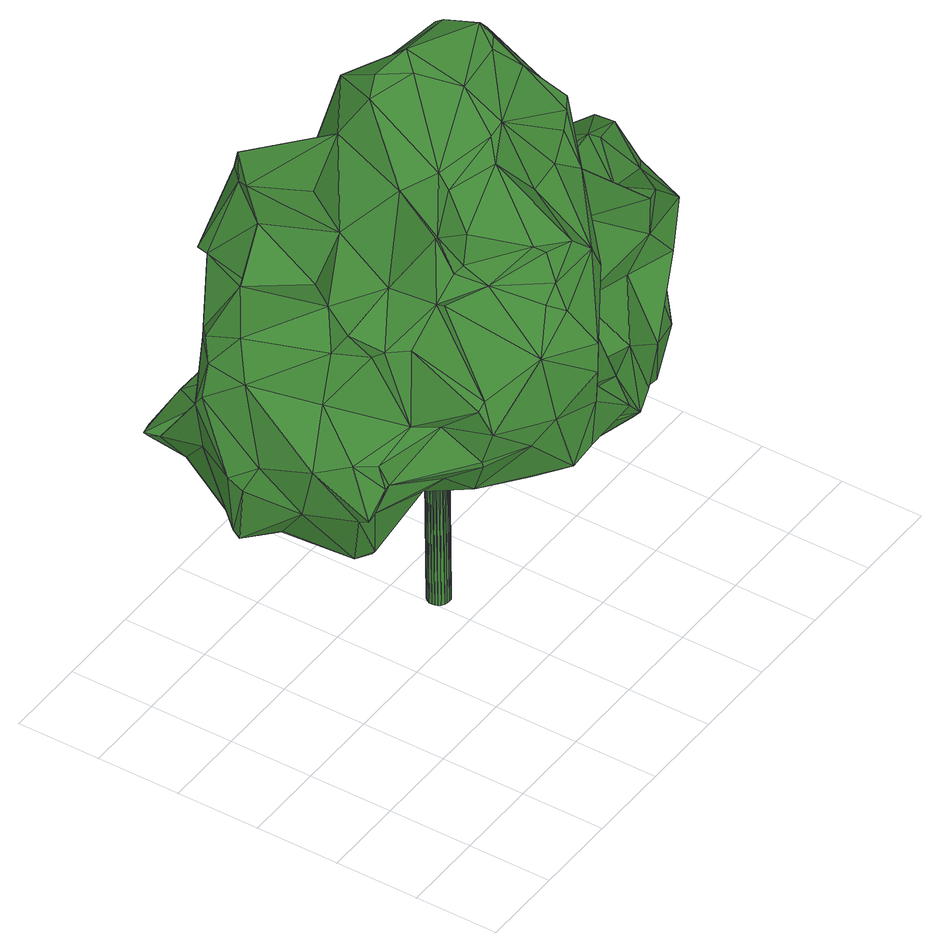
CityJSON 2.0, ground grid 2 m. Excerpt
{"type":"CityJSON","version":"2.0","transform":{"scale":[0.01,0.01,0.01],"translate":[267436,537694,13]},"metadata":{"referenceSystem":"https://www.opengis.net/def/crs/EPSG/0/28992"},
"CityObjects":{
"tree1":{"type":"SolitaryVegetationObject","attributes":{"gtid":268,"crown_width_m":9.93,"crown_median_z":21.28,"crown_r50_m":0.338,"crown_porosity":0.896,"trunk_H_m":7.88,"trunk_DBH_m":0.53,"trunk_radius_m":0.265,"trunk_base_height_m":13.4,"original_gtid":"268"},"geometry":[{"type":"Solid","lod":"3","boundaries":[[[[0,1,2]],[[3,4,5]],[[6,7,8]],[[9,10,11]],[[12,13,14]],[[15,13,12]],[[16,17,18]],[[19,20,21]],[[22,17,16]],[[23,24,25]],[[26,24,23]],[[27,28,22]],[[29,30,31]],[[32,33,22]],[[34,35,36]],[[37,38,39]],[[40,41,42]],[[43,44,45]],[[1,46,2]],[[47,48,49]],[[47,50,48]],[[51,52,53]],[[51,53,54]],[[55,56,57]],[[22,28,58]],[[59,60,61]],[[62,63,64]],[[65,66,67]],[[68,67,66]],[[69,70,25]],[[68,60,67]],[[71,72,73]],[[74,75,76]],[[5,77,3]],[[8,78,6]],[[79,0,2]],[[80,81,40]],[[82,14,83]],[[84,85,86]],[[58,28,8]],[[87,88,89]],[[78,8,90]],[[78,91,6]],[[54,92,51]],[[78,93,94]],[[58,17,22]],[[25,70,95]],[[95,96,25]],[[97,98,99]],[[40,42,80]],[[84,100,101]],[[92,102,51]],[[103,71,30]],[[49,104,105]],[[106,104,49]],[[107,102,92]],[[108,109,110]],[[111,45,112]],[[84,86,100]],[[113,100,86]],[[101,100,76]],[[114,88,35]],[[115,106,19]],[[116,117,118]],[[10,79,119]],[[120,116,77]],[[112,121,64]],[[112,122,121]],[[95,123,124]],[[125,126,127]],[[128,73,129]],[[130,50,131]],[[57,37,132]],[[55,57,132]],[[52,51,102]],[[133,134,61]],[[11,37,135]],[[11,132,37]],[[106,136,19]],[[27,90,28]],[[8,28,90]],[[61,60,137]],[[133,61,137]],[[14,82,138]],[[19,113,115]],[[139,104,115]],[[140,141,59]],[[140,59,142]],[[143,144,10]],[[11,10,144]],[[107,145,102]],[[54,125,92]],[[146,147,128]],[[148,11,135]],[[42,41,149]],[[136,48,19]],[[125,53,126]],[[125,54,53]],[[150,67,60]],[[29,11,151]],[[20,142,21]],[[152,1,0]],[[78,90,93]],[[62,64,152]],[[152,64,1]],[[64,121,1]],[[1,121,122]],[[95,80,123]],[[153,154,155]],[[156,157,111]],[[158,81,95]],[[39,52,159]],[[39,160,52]],[[161,8,7]],[[162,98,163]],[[164,165,166]],[[167,168,16]],[[116,26,169]],[[170,171,92]],[[172,173,174]],[[146,84,175]],[[21,74,19]],[[19,74,113]],[[112,156,111]],[[112,64,156]],[[82,176,177]],[[163,114,34]],[[178,179,110]],[[180,117,169]],[[181,182,183]],[[184,69,24]],[[164,185,76]],[[32,186,187]],[[177,138,82]],[[138,177,183]],[[188,183,177]],[[189,190,191]],[[192,181,193]],[[192,193,162]],[[149,194,94]],[[163,157,195]],[[43,157,163]],[[191,196,197]],[[69,56,70]],[[34,114,35]],[[77,116,3]],[[16,186,32]],[[16,168,186]],[[65,193,181]],[[128,198,146]],[[199,109,108]],[[16,18,167]],[[43,111,157]],[[75,200,165]],[[146,201,202]],[[198,201,146]],[[49,105,47]],[[140,203,141]],[[204,59,141]],[[191,197,189]],[[18,17,58]],[[205,206,202]],[[16,32,22]],[[101,175,84]],[[97,87,89]],[[149,178,194]],[[41,178,149]],[[113,206,115]],[[181,192,63]],[[108,174,173]],[[164,76,75]],[[164,75,165]],[[58,161,18]],[[58,8,161]],[[18,161,167]],[[163,98,89]],[[89,98,97]],[[89,88,114]],[[89,114,163]],[[91,7,6]],[[74,21,75]],[[40,36,41]],[[34,36,40]],[[45,44,207]],[[5,53,77]],[[208,48,50]],[[50,130,208]],[[102,209,52]],[[120,77,160]],[[160,77,53]],[[202,201,210]],[[202,210,205]],[[30,151,211]],[[212,23,25]],[[115,104,106]],[[209,159,52]],[[213,154,153]],[[214,154,213]],[[124,123,94]],[[215,31,30]],[[95,81,216]],[[80,216,81]],[[80,95,216]],[[217,104,218]],[[219,104,217]],[[80,94,123]],[[79,220,0]],[[160,53,52]],[[203,48,221]],[[92,222,170]],[[167,223,131]],[[224,196,225]],[[223,161,226]],[[139,115,206]],[[227,228,229]],[[133,137,230]],[[57,38,37]],[[184,24,26]],[[120,26,116]],[[3,231,4]],[[211,145,103]],[[107,103,145]],[[171,170,228]],[[170,73,72]],[[170,129,73]],[[124,96,95]],[[174,108,232]],[[233,203,20]],[[233,20,19]],[[71,73,147]],[[117,116,169]],[[234,196,235]],[[236,237,238]],[[236,238,239]],[[124,93,96]],[[146,202,84]],[[150,204,240]],[[43,45,111]],[[139,218,104]],[[205,139,206]],[[227,107,171]],[[107,92,171]],[[212,25,96]],[[56,69,57]],[[184,57,69]],[[160,184,120]],[[218,139,241]],[[106,49,136]],[[166,230,83]],[[75,21,200]],[[113,86,206]],[[103,107,227]],[[96,93,212]],[[122,45,46]],[[71,229,72]],[[7,91,226]],[[161,223,167]],[[7,226,161]],[[196,224,197]],[[56,237,158]],[[236,40,81]],[[116,118,3]],[[3,118,231]],[[62,152,242]],[[62,242,243]],[[97,240,87]],[[202,206,86]],[[225,117,224]],[[218,224,117]],[[222,129,170]],[[2,119,79]],[[191,235,196]],[[201,235,191]],[[194,178,110]],[[208,221,48]],[[244,221,208]],[[199,110,109]],[[238,119,239]],[[198,222,201]],[[120,184,26]],[[228,72,229]],[[130,245,244]],[[131,245,130]],[[63,62,182]],[[233,48,203]],[[19,48,233]],[[90,27,33]],[[57,184,38]],[[39,38,184]],[[48,136,49]],[[113,74,100]],[[159,209,246]],[[201,222,235]],[[188,181,183]],[[21,134,200]],[[5,126,53]],[[147,155,71]],[[179,36,247]],[[67,97,99]],[[186,168,218]],[[94,93,124]],[[91,199,173]],[[88,87,248]],[[163,34,43]],[[243,242,249]],[[126,5,4]],[[174,232,250]],[[244,172,221]],[[179,247,248]],[[94,80,149]],[[42,149,80]],[[127,231,225]],[[40,239,207]],[[105,131,50]],[[47,105,50]],[[91,173,226]],[[128,147,73]],[[177,66,65]],[[176,66,177]],[[94,194,199]],[[94,199,78]],[[78,199,91]],[[194,110,199]],[[151,30,29]],[[60,59,150]],[[219,105,104]],[[218,187,186]],[[211,103,30]],[[204,150,59]],[[211,151,148]],[[23,169,26]],[[251,169,23]],[[239,40,236]],[[250,232,240]],[[236,81,158]],[[236,158,237]],[[213,83,14]],[[185,164,83]],[[227,171,228]],[[232,248,87]],[[232,252,248]],[[87,240,232]],[[97,150,240]],[[232,108,252]],[[110,179,108]],[[203,221,172]],[[220,242,152]],[[122,112,45]],[[231,127,4]],[[173,199,108]],[[25,24,69]],[[227,229,103]],[[176,83,230]],[[175,253,146]],[[76,185,253]],[[189,139,205]],[[139,189,241]],[[20,140,142]],[[20,203,140]],[[226,244,245]],[[226,245,223]],[[148,151,11]],[[127,196,234]],[[225,196,127]],[[84,202,85]],[[128,129,198]],[[153,155,147]],[[223,245,131]],[[90,33,212]],[[22,33,27]],[[71,103,229]],[[254,249,255]],[[242,255,249]],[[256,257,258]],[[68,66,230]],[[176,230,66]],[[31,215,15]],[[31,15,257]],[[29,256,11]],[[256,9,11]],[[239,119,2]],[[82,83,176]],[[31,257,256]],[[31,256,29]],[[132,144,55]],[[11,144,132]],[[9,258,10]],[[256,258,9]],[[254,258,257]],[[79,258,220]],[[254,220,258]],[[10,258,79]],[[12,249,15]],[[257,15,249]],[[207,239,46]],[[207,46,45]],[[122,46,1]],[[2,46,239]],[[211,148,145]],[[247,36,248]],[[35,248,36]],[[153,253,185]],[[147,253,153]],[[212,93,90]],[[203,172,174]],[[23,259,187]],[[187,251,23]],[[33,32,187]],[[33,187,259]],[[143,237,144]],[[56,144,237]],[[56,55,144]],[[180,169,251]],[[14,138,12]],[[243,249,138]],[[167,260,168]],[[217,260,167]],[[187,180,251]],[[187,218,180]],[[219,131,105]],[[219,217,167]],[[219,167,131]],[[217,218,260]],[[218,168,260]],[[141,203,174]],[[141,174,250]],[[204,141,250]],[[170,72,228]],[[234,235,222]],[[65,99,193]],[[152,0,220]],[[198,129,222]],[[246,102,145]],[[246,145,148]],[[59,134,142]],[[37,246,135]],[[39,246,37]],[[133,200,134]],[[133,165,200]],[[133,166,165]],[[61,134,59]],[[142,134,21]],[[155,154,214]],[[238,10,119]],[[39,159,246]],[[218,117,180]],[[155,214,215]],[[13,214,213]],[[14,13,213]],[[195,192,162]],[[195,63,192]],[[191,210,201]],[[215,214,15]],[[64,63,195]],[[15,214,13]],[[68,137,60]],[[209,102,246]],[[147,146,253]],[[166,133,230]],[[212,259,23]],[[33,259,212]],[[220,255,242]],[[254,255,220]],[[148,135,246]],[[35,88,248]],[[126,4,127]],[[143,238,237]],[[10,238,143]],[[243,183,62]],[[182,62,183]],[[138,183,243]],[[252,179,248]],[[172,244,173]],[[108,179,252]],[[226,173,244]],[[130,244,208]],[[181,63,182]],[[162,99,98]],[[213,185,83]],[[213,153,185]],[[166,83,164]],[[204,250,240]],[[67,99,65]],[[64,195,157]],[[68,230,137]],[[125,261,92]],[[97,67,150]],[[162,163,195]],[[64,157,156]],[[193,99,162]],[[218,241,197]],[[34,44,43]],[[34,40,44]],[[207,44,40]],[[234,261,127]],[[125,127,261]],[[92,261,222]],[[189,197,241]],[[234,222,261]],[[218,197,224]],[[231,117,225]],[[231,118,117]],[[74,76,100]],[[158,95,70]],[[158,70,56]],[[254,257,249]],[[160,262,184]],[[39,262,160]],[[39,184,262]],[[205,190,189]],[[210,191,190]],[[210,190,205]],[[138,249,12]],[[65,181,188]],[[65,188,177]],[[30,263,215]],[[71,263,30]],[[71,155,263]],[[215,263,155]],[[175,101,253]],[[76,253,101]],[[202,86,85]],[[178,36,179]],[[178,41,36]],[[264,265,266]],[[264,266,267]],[[267,266,268]],[[267,268,269]],[[266,265,270]],[[266,270,268]],[[268,270,271]],[[268,271,269]],[[270,265,272]],[[270,272,271]],[[271,272,273]],[[271,273,269]],[[272,265,274]],[[272,274,273]],[[273,274,275]],[[273,275,269]],[[274,265,276]],[[274,276,275]],[[275,276,277]],[[275,277,269]],[[276,265,278]],[[276,278,277]],[[277,278,279]],[[277,279,269]],[[278,265,280]],[[278,280,279]],[[279,280,281]],[[279,281,269]],[[280,265,282]],[[280,282,281]],[[281,282,283]],[[281,283,269]],[[282,265,284]],[[282,284,283]],[[283,284,285]],[[283,285,269]],[[284,265,286]],[[284,286,285]],[[285,286,287]],[[285,287,269]],[[286,265,288]],[[286,288,287]],[[287,288,289]],[[287,289,269]],[[288,265,290]],[[288,290,289]],[[289,290,291]],[[289,291,269]],[[290,265,292]],[[290,292,291]],[[291,292,293]],[[291,293,269]],[[292,265,294]],[[292,294,293]],[[293,294,295]],[[293,295,269]],[[294,265,296]],[[294,296,295]],[[295,296,297]],[[295,297,269]],[[296,265,298]],[[296,298,297]],[[297,298,299]],[[297,299,269]],[[298,265,300]],[[298,300,299]],[[299,300,301]],[[299,301,269]],[[300,265,302]],[[300,302,301]],[[301,302,303]],[[301,303,269]],[[302,265,304]],[[302,304,303]],[[303,304,305]],[[303,305,269]],[[304,265,306]],[[304,306,305]],[[305,306,307]],[[305,307,269]],[[306,265,308]],[[306,308,307]],[[307,308,309]],[[307,309,269]],[[308,265,310]],[[308,310,309]],[[309,310,311]],[[309,311,269]],[[310,265,312]],[[310,312,311]],[[311,312,313]],[[311,313,269]],[[312,265,264]],[[312,264,313]],[[313,264,267]],[[313,267,269]]]]}]}
},
"vertices":[
[427,852,520],[256,901,545],[431,892,550],[1215,447,953],[1189,366,905],[1220,453,931],[572,619,1464],[627,561,1456],[658,599,1481],[551,720,485],[591,812,527],[737,697,505],[319,496,523],[337,462,545],[284,426,511],[488,552,503],[855,436,1372],[835,497,1439],[808,482,1430],[402,88,1054],[287,153,988],[280,128,912],[878,544,1410],[879,523,1052],[861,585,920],[799,699,1005],[999,529,914],[818,632,1427],[805,603,1456],[672,562,494],[759,430,501],[641,528,503],[920,396,1271],[828,536,1290],[204,798,943],[160,777,984],[296,858,1052],[945,694,504],[916,692,685],[1033,600,644],[426,833,895],[305,887,1050],[347,898,1044],[165,794,754],[285,733,798],[231,880,713],[369,856,653],[580,195,1170],[438,244,1156],[542,146,1136],[577,225,1173],[1172,412,608],[1153,590,600],[1197,493,788],[1194,356,655],[845,804,598],[715,799,763],[889,786,664],[828,528,1466],[228,300,890],[104,363,839],[142,323,831],[157,659,526],[104,656,540],[193,841,572],[85,477,666],[103,348,694],[66,438,812],[94,316,714],[775,688,805],[666,701,974],[760,280,560],[822,216,570],[819,188,569],[425,66,881],[377,95,829],[485,62,712],[1223,503,939],[580,712,1411],[548,813,500],[466,827,1084],[521,752,950],[206,382,515],[329,338,620],[677,50,747],[576,85,841],[561,61,884],[115,654,1045],[114,739,1012],[83,713,971],[702,688,1373],[526,602,1437],[1110,234,570],[619,673,1205],[522,753,1199],[688,782,1030],[717,710,1136],[85,622,954],[57,710,897],[59,568,768],[549,49,850],[539,52,737],[1109,455,535],[858,418,504],[688,153,1123],[648,175,1162],[521,103,1094],[1037,361,592],[371,574,1193],[436,684,1207],[320,776,1261],[101,887,683],[152,907,660],[531,33,953],[152,773,967],[545,41,1017],[1109,443,997],[1012,312,985],[1121,419,990],[537,808,563],[1124,588,906],[222,914,562],[223,916,564],[613,738,1115],[681,737,1140],[1182,311,701],[1204,392,871],[1179,261,860],[812,129,580],[890,145,602],[504,344,1202],[637,360,1294],[856,774,561],[157,307,776],[261,246,892],[943,663,493],[491,135,1116],[143,306,776],[253,480,500],[714,147,1063],[274,330,1053],[244,376,1046],[269,157,969],[668,762,606],[781,780,576],[974,495,590],[721,53,694],[680,172,570],[884,533,492],[396,856,1222],[158,475,917],[850,515,494],[256,809,528],[512,186,607],[511,324,686],[610,280,633],[101,878,681],[105,848,688],[592,712,896],[1146,598,596],[1163,569,803],[681,469,1424],[32,629,732],[62,731,866],[329,207,691],[281,152,812],[286,253,728],[698,384,1355],[888,349,1267],[1030,449,968],[995,194,520],[1019,236,526],[390,346,1273],[451,477,1297],[334,427,1137],[660,93,704],[189,363,543],[171,403,516],[340,808,1244],[319,746,1172],[891,341,1001],[60,618,550],[103,626,539],[135,562,540],[943,658,806],[492,175,622],[915,366,1279],[895,393,1178],[136,560,543],[824,326,970],[668,345,896],[849,285,799],[73,643,552],[41,598,703],[383,839,1279],[126,755,690],[1012,224,895],[892,310,985],[810,91,679],[488,658,1342],[277,153,827],[820,146,761],[701,100,786],[344,312,1139],[237,404,1026],[659,204,925],[652,141,977],[346,856,747],[433,305,1186],[1146,597,592],[699,227,720],[862,448,495],[775,623,1164],[372,383,607],[484,449,599],[594,457,576],[522,719,1037],[807,325,1189],[869,299,1143],[734,327,1170],[392,777,515],[397,304,1189],[974,178,641],[657,385,1344],[1005,216,1002],[1031,221,1006],[534,435,1307],[996,255,537],[993,226,526],[863,319,569],[136,328,704],[1135,330,938],[253,524,1098],[369,310,1118],[1069,202,820],[979,258,789],[511,779,751],[685,806,751],[624,791,708],[425,831,703],[198,480,1028],[789,329,1078],[254,659,528],[221,591,507],[393,343,1273],[526,404,1279],[1049,577,587],[255,740,1068],[226,727,1074],[398,596,474],[218,451,1076],[878,519,1051],[318,601,1074],[635,113,684],[444,616,437],[399,629,501],[547,633,453],[485,599,420],[548,723,483],[832,404,1167],[857,336,1239],[1109,295,724],[1027,526,746],[717,387,580],[652,495,41],[625,495,40],[651,502,41],[630,489,829],[629,496,829],[604,489,828],[648,508,41],[627,502,829],[644,514,41],[622,508,829],[638,518,40],[617,512,829],[632,521,40],[610,515,829],[625,521,40],[604,515,829],[618,521,40],[597,515,828],[612,518,40],[590,512,828],[606,514,40],[585,508,828],[602,508,39],[581,502,828],[599,502,39],[578,496,828],[599,495,39],[577,489,828],[599,488,39],[578,482,828],[602,482,39],[581,476,828],[606,476,39],[585,470,828],[612,472,39],[591,466,828],[618,469,40],[597,463,828],[625,469,40],[604,462,828],[632,469,40],[611,464,828],[638,472,40],[617,466,829],[644,476,40],[623,470,829],[648,482,40],[627,476,829],[651,488,41],[629,482,829]
]}
